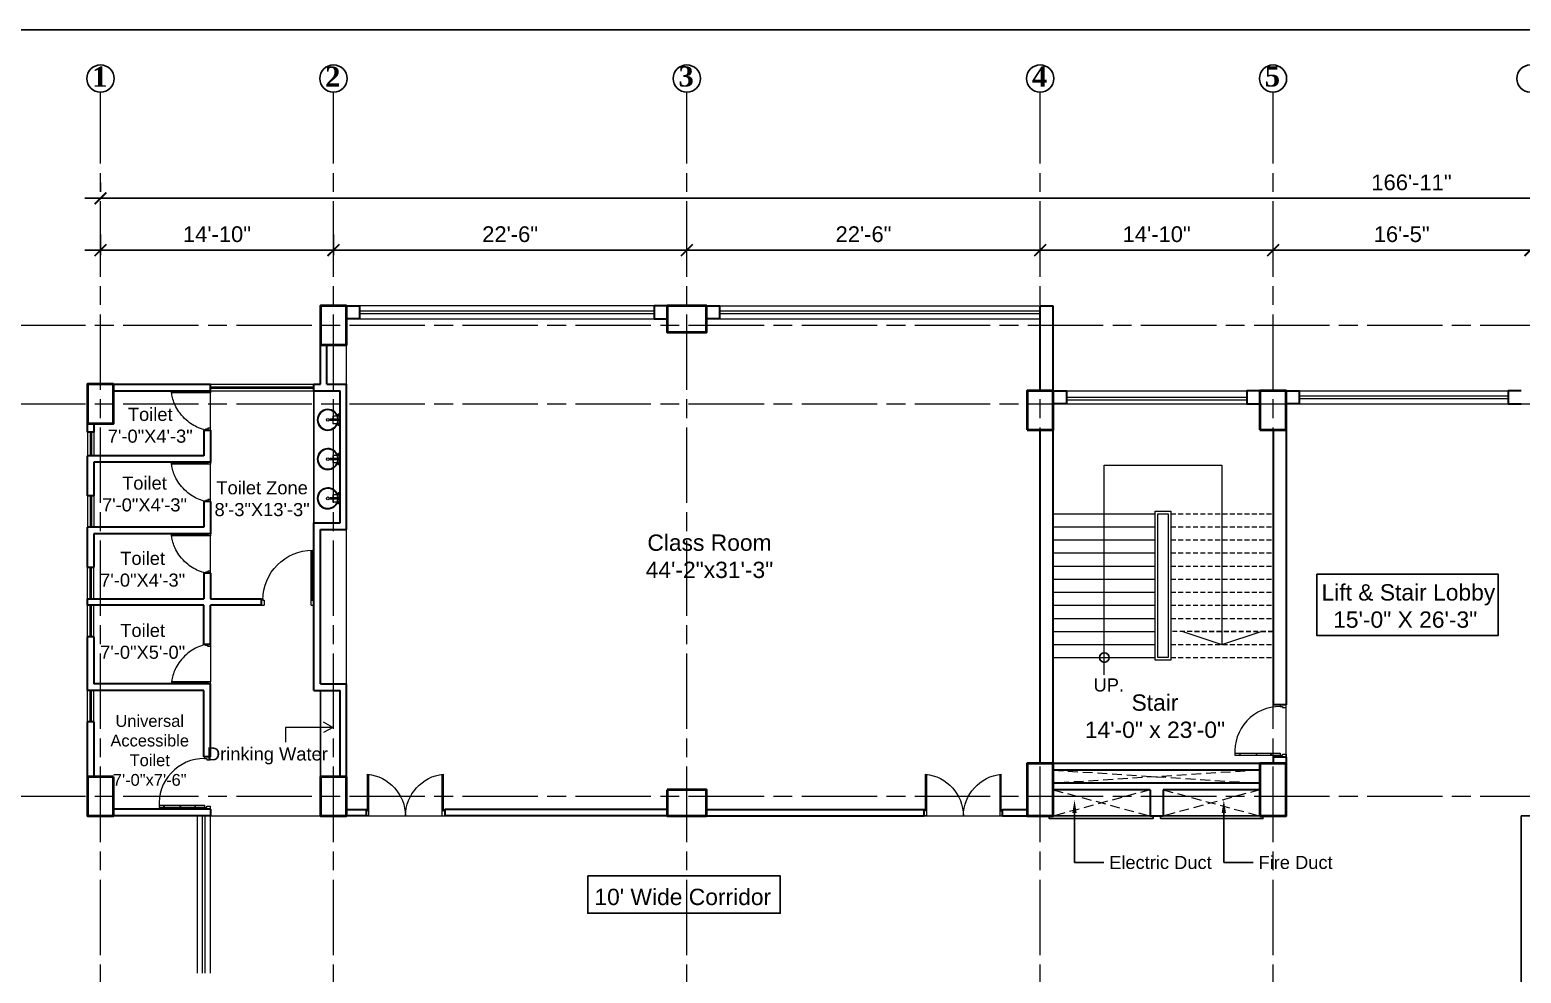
# Model space of a CAD drawing. Header units: inches. Extents: x -12 to 20935469, y -1604 to 24729220.
# Drawn here: x 20931799 to 20932939, y 24715172 to 24715893 of the extents above; entities that cross this region are included whole.
import ezdxf
from ezdxf import colors
from ezdxf.entities.mleader import LeaderData, LeaderLine
from ezdxf.math import Vec2, Vec3

# ---------------------------------------------------------------- set-up
doc = ezdxf.new("R2010")
doc.units = ezdxf.units.IN
doc.header["$LTSCALE"] = 0.03
doc.header["$MEASUREMENT"] = 0
doc.header["$PDMODE"] = 32
doc.header["$PDSIZE"] = 15
doc.linetypes.add('ACAD_ISO08W100', pattern=[36, 24, -3, 6, -3])
doc.linetypes.add('DASHED2', pattern=[0.375, 0.25, -0.125])
for name, color, linetype, lineweight in [('column', 1, 'Continuous', 40), ('Dim Line', 252, 'Continuous', 13), ('Door', 7, 'Continuous', 18), ('Dot', 253, 'Continuous', 0), ('Gas', 21, 'Continuous', 5), ('Glass Line', 252, 'Continuous', 9), ('Grid Line', 252, 'Continuous', 18), ('Hatch', 253, 'Continuous', 15), ('Main Wall', 7, 'Continuous', 30), ('RAIL', 23, 'Continuous', 13), ('STAIR', 46, 'Continuous', 15), ('TOILET FIXTURE', 142, 'Continuous', 5), ('wind.', 150, 'Continuous', 20)]:
    doc.layers.add(name, color=color, linetype=linetype, lineweight=lineweight)
doc.layers.add('FUR', color=251, linetype='Continuous')
doc.layers.add('TEXT', color=7, linetype='Continuous')
doc.styles.add('2', font='swisscl.ttf')
doc.styles.add('RomanS', font='arial.ttf', dxfattribs={"height": 12})
doc.styles.get("Standard").update_dxf_attribs({"font": 'timesbd.ttf'})
doc.dimstyles.new('Aec_Arch_I', dxfattribs={"dimscale": 96, "dimtxt": 12, "dimasz": 0.09375, "dimexe": 0.125, "dimexo": 0.125, "dimgap": 0.0625, "dimtad": 1, "dimdec": 0, "dimzin": 3, "dimdsep": 46, "dimlunit": 4, "dimtxsty": 'RomanS', "dimblk1": 'ARCHTICK', "dimblk2": 'ARCHTICK', "dimsah": 1, "dimcen": 0.09375, "dimdle": 0.125, "dimadec": 0, "dimazin": 0, "dimtfac": 0.75, "dimtdec": 0, "dimtmove": 2, "dimatfit": 3, "dimldrblk": 'ARCHTICK', "dimfxl": 1, "dimfrac": 1, "dimtolj": 1, "dimtzin": 0, "dimarcsym": 0})

# ---------------------------------------------------------------- blocks, each defined once
blk = doc.blocks.new('_ArchTick')
at = {"color": 0, "linetype": 'ByBlock', "lineweight": 35, "const_width": 0.15}
blk.add_lwpolyline([(-0.5, -0.5), (0.5, 0.5)], dxfattribs=at)
blk = doc.blocks.new('*D14')
at = {"layer": 'Defpoints', "color": 0, "transparency": 16777216}
for p in [(20831126.3, 24724578.2), (20830948.3, 24724562.3), (20831126.3, 24724562.3)]:
    blk.add_point(p, dxfattribs=at)
at = {"layer": 'Dim Line', "color": 0, "lineweight": -2, "transparency": 16777216}
for p, q in [((20830948.3, 24724574.3), (20830948.3, 24724590.2)), ((20831126.3, 24724574.3), (20831126.3, 24724590.2)), ((20830936.3, 24724578.2), (20831138.3, 24724578.2))]:
    blk.add_line(p, q, dxfattribs=at)
at = {"layer": 'Dim Line', "color": 0, "lineweight": -2, "transparency": 16777216, "xscale": 9, "yscale": 9, "zscale": 9, "rotation": 180}
blk.add_blockref('_ArchTick', (20830948.3, 24724578.2), dxfattribs=at)
at = {"layer": 'Dim Line', "color": 0, "lineweight": -2, "transparency": 16777216, "xscale": 9, "yscale": 9, "zscale": 9}
blk.add_blockref('_ArchTick', (20831126.3, 24724578.2), dxfattribs=at)
at = {"layer": 'Dim Line', "color": 0, "transparency": 16777216, "insert": (20831037.3, 24724590.3), "char_height": 12, "attachment_point": 5, "style": 'RomanS'}
blk.add_mtext('\\A1;14\'-10"', dxfattribs=at)
blk = doc.blocks.new('*D7')
at = {"layer": 'Defpoints', "color": 0, "transparency": 16777216}
for p in [(20831396.3, 24724578.2), (20831396.3, 24724578.2), (20831126.3, 24724562.3)]:
    blk.add_point(p, dxfattribs=at)
at = {"layer": 'Dim Line', "color": 0, "lineweight": -2, "transparency": 16777216}
for p, q in [((20831126.3, 24724574.3), (20831126.3, 24724590.2)), ((20831114.3, 24724578.2), (20831408.3, 24724578.2))]:
    blk.add_line(p, q, dxfattribs=at)
at = {"layer": 'Dim Line', "color": 0, "lineweight": -2, "transparency": 16777216, "xscale": 9, "yscale": 9, "zscale": 9, "rotation": 180}
blk.add_blockref('_ArchTick', (20831126.3, 24724578.2), dxfattribs=at)
at = {"layer": 'Dim Line', "color": 0, "lineweight": -2, "transparency": 16777216, "xscale": 9, "yscale": 9, "zscale": 9}
blk.add_blockref('_ArchTick', (20831396.3, 24724578.2), dxfattribs=at)
at = {"layer": 'Dim Line', "color": 0, "transparency": 16777216, "insert": (20831261.3, 24724590.3), "char_height": 12, "attachment_point": 5, "style": 'RomanS'}
blk.add_mtext('\\A1;22\'-6"', dxfattribs=at)
blk = doc.blocks.new('*D8')
at = {"layer": 'Defpoints', "color": 0, "transparency": 16777216}
for p in [(20831396.3, 24724578.2), (20831666.3, 24724578.2), (20831666.3, 24724578.2)]:
    blk.add_point(p, dxfattribs=at)
at = {"layer": 'Dim Line', "color": 0, "lineweight": -2, "transparency": 16777216}
blk.add_line((20831384.3, 24724578.2), (20831678.3, 24724578.2), dxfattribs=at)
at = {"layer": 'Dim Line', "color": 0, "lineweight": -2, "transparency": 16777216, "xscale": 9, "yscale": 9, "zscale": 9, "rotation": 180}
blk.add_blockref('_ArchTick', (20831396.3, 24724578.2), dxfattribs=at)
at = {"layer": 'Dim Line', "color": 0, "lineweight": -2, "transparency": 16777216, "xscale": 9, "yscale": 9, "zscale": 9}
blk.add_blockref('_ArchTick', (20831666.3, 24724578.2), dxfattribs=at)
at = {"layer": 'Dim Line', "color": 0, "transparency": 16777216, "insert": (20831531.3, 24724590.3), "char_height": 12, "attachment_point": 5, "style": 'RomanS'}
blk.add_mtext('\\A1;22\'-6"', dxfattribs=at)
blk = doc.blocks.new('*D9')
at = {"layer": 'Defpoints', "color": 0, "transparency": 16777216}
for p in [(20831666.3, 24724578.2), (20831844.3, 24724578.2), (20831844.3, 24724578.2)]:
    blk.add_point(p, dxfattribs=at)
at = {"layer": 'Dim Line', "color": 0, "lineweight": -2, "transparency": 16777216}
blk.add_line((20831654.3, 24724578.2), (20831856.3, 24724578.2), dxfattribs=at)
at = {"layer": 'Dim Line', "color": 0, "lineweight": -2, "transparency": 16777216, "xscale": 9, "yscale": 9, "zscale": 9, "rotation": 180}
blk.add_blockref('_ArchTick', (20831666.3, 24724578.2), dxfattribs=at)
at = {"layer": 'Dim Line', "color": 0, "lineweight": -2, "transparency": 16777216, "xscale": 9, "yscale": 9, "zscale": 9}
blk.add_blockref('_ArchTick', (20831844.3, 24724578.2), dxfattribs=at)
at = {"layer": 'Dim Line', "color": 0, "transparency": 16777216, "insert": (20831755.3, 24724590.3), "char_height": 12, "attachment_point": 5, "style": 'RomanS'}
blk.add_mtext('\\A1;14\'-10"', dxfattribs=at)
blk = doc.blocks.new('*D21')
at = {"layer": 'Defpoints', "color": 0, "transparency": 16777216}
for p in [(20831844.3, 24724578.2), (20832040.8, 24724578.2), (20832040.8, 24724578.2)]:
    blk.add_point(p, dxfattribs=at)
at = {"layer": 'Dim Line', "color": 0, "lineweight": -2, "transparency": 16777216}
for p, q in [((20831832.3, 24724578.2), (20832052.8, 24724578.2)), ((20831844.3, 24724566.2), (20831844.3, 24724566.2)), ((20832040.8, 24724566.2), (20832040.8, 24724566.2))]:
    blk.add_line(p, q, dxfattribs=at)
at = {"layer": 'Dim Line', "color": 0, "lineweight": -2, "transparency": 16777216, "xscale": 9, "yscale": 9, "zscale": 9, "rotation": 180}
blk.add_blockref('_ArchTick', (20831844.3, 24724578.2), dxfattribs=at)
at = {"layer": 'Dim Line', "color": 0, "lineweight": -2, "transparency": 16777216, "xscale": 9, "yscale": 9, "zscale": 9}
blk.add_blockref('_ArchTick', (20832040.8, 24724578.2), dxfattribs=at)
at = {"layer": 'Dim Line', "color": 0, "transparency": 16777216, "insert": (20831942.5, 24724590.3), "char_height": 12, "attachment_point": 5, "style": 'RomanS'}
blk.add_mtext('\\A1;16\'-5"', dxfattribs=at)
blk = doc.blocks.new('*D22')
at = {"layer": 'Defpoints', "color": 0, "transparency": 16777216}
for p in [(20832040.8, 24724578.2), (20832166.8, 24724578.2), (20832166.8, 24724578.2)]:
    blk.add_point(p, dxfattribs=at)
at = {"layer": 'Dim Line', "color": 0, "lineweight": -2, "transparency": 16777216}
for p, q in [((20832028.8, 24724578.2), (20832178.8, 24724578.2)), ((20832040.8, 24724566.2), (20832040.8, 24724566.2)), ((20832166.8, 24724566.2), (20832166.8, 24724566.2))]:
    blk.add_line(p, q, dxfattribs=at)
at = {"layer": 'Dim Line', "color": 0, "lineweight": -2, "transparency": 16777216, "xscale": 9, "yscale": 9, "zscale": 9, "rotation": 180}
blk.add_blockref('_ArchTick', (20832040.8, 24724578.2), dxfattribs=at)
at = {"layer": 'Dim Line', "color": 0, "lineweight": -2, "transparency": 16777216, "xscale": 9, "yscale": 9, "zscale": 9}
blk.add_blockref('_ArchTick', (20832166.8, 24724578.2), dxfattribs=at)
at = {"layer": 'Dim Line', "color": 0, "transparency": 16777216, "insert": (20832103.8, 24724590.3), "char_height": 12, "attachment_point": 5, "style": 'RomanS'}
blk.add_mtext('\\A1;10\'-6"', dxfattribs=at)
blk = doc.blocks.new('*D13')
at = {"layer": 'Defpoints', "color": 0, "transparency": 16777216}
for p in [(20832951.8, 24724617.8), (20830948.3, 24724610.7), (20832951.8, 24724610.7)]:
    blk.add_point(p, dxfattribs=at)
at = {"layer": 'Dim Line', "color": 0, "lineweight": -2, "transparency": 16777216}
for p, q in [((20830948.3, 24724622.7), (20830948.3, 24724629.8)), ((20832951.8, 24724622.7), (20832951.8, 24724629.8)), ((20830936.3, 24724617.8), (20832963.8, 24724617.8))]:
    blk.add_line(p, q, dxfattribs=at)
at = {"layer": 'Dim Line', "color": 0, "lineweight": -2, "transparency": 16777216, "xscale": 9, "yscale": 9, "zscale": 9, "rotation": 180}
blk.add_blockref('_ArchTick', (20830948.3, 24724617.8), dxfattribs=at)
at = {"layer": 'Dim Line', "color": 0, "lineweight": -2, "transparency": 16777216, "xscale": 9, "yscale": 9, "zscale": 9}
blk.add_blockref('_ArchTick', (20832951.8, 24724617.8), dxfattribs=at)
at = {"layer": 'Dim Line', "color": 0, "transparency": 16777216, "insert": (20831950, 24724629.9), "char_height": 12, "attachment_point": 5, "style": 'RomanS'}
blk.add_mtext('\\A1;166\'-11"', dxfattribs=at)
blk = doc.blocks.new('A$C36295410')
at = {"layer": 'Door'}
for p, q in [((1, 4), (1, 32)), ((2, 0), (2, 32)), ((58, 0), (58, 32)), ((59, 4), (59, 32)), ((1, 5), (0, 5)), ((2, 4), (1, 4)), ((58, 4), (59, 4)), ((59, 5), (60, 5)), ((2, 0), (0, 0)), ((58, 0), (60, 0))]:
    blk.add_line(p, q, dxfattribs=at)
for centre, start, end in [((-2.5, -0.3), 0.5906, 83.7783), ((62.5, -0.3), 96.2217, 179.4094)]:
    blk.add_arc(centre, 32.5, start, end, dxfattribs=at)
blk = doc.blocks.new('Door_45')
at = {"layer": 'Door'}
for p, q in [((1.5, 5), (1.5, 44)), ((1.5, 40), (2.2, 40)), ((2.2, 40), (2.2, 39.5)), ((2.2, 39.5), (2.7, 39.5)), ((2.7, 39.5), (2.7, 40)), ((2.7, 40), (3.5, 40)), ((3.5, 44), (3.5, 5)), ((1.5, 25.8), (2.2, 25.8)), ((2.2, 25.8), (2.2, 25.3)), ((2.7, 25.8), (3.5, 25.8)), ((2.7, 25.3), (2.7, 25.8)), ((2.2, 25.3), (2.7, 25.3)), ((2.2, 12.6), (2.2, 13.1)), ((2.2, 13.1), (2.7, 13.1)), ((2.7, 13.1), (2.7, 12.6)), ((0, 0), (0, 5)), ((0, 5), (1.5, 5)), ((1.5, 12.6), (2.2, 12.6)), ((3.5, 5), (1.5, 5)), ((1.5, 5), (1.5, 3)), ((1.5, 3), (2.5, 3)), ((2.5, 3), (2.5, 0)), ((2.7, 12.6), (3.5, 12.6)), ((42.5, 3), (42.5, 0)), ((43.5, 3), (42.5, 3)), ((45, 5), (43.5, 5)), ((43.5, 5), (43.5, 3)), ((45, 0), (45, 5)), ((2.5, 0), (0, 0)), ((42.5, 0), (45, 0))]:
    blk.add_line(p, q, dxfattribs=at)
blk.add_arc((4.7, 5.3), 38.8, 359.6233, 94.6685, dxfattribs=at)
blk = doc.blocks.new('sssss-flat-876')
at = {"layer": 'Door', "linetype": 'Continuous', "ltscale": 3}
blk.add_line((3666.5, 84027.2), (3666.5, 84055.7), dxfattribs=at)
at = {"layer": 'Door', "linetype": 'Continuous', "ltscale": 3, "extrusion": (-7.21527e-09, -3.35624e-18, 1), "elevation": 0}
for points in [[(3666.5, 84057.2), (3666.5, 84055.7), (3668.4, 84055.7), (3668.4, 84056.5), (3670.2, 84056.5), (3670.2, 84057.2)], [(3668.4, 84055.7), (3696.2, 84055.7), (3696.2, 84056.5), (3668.4, 84056.5)]]:
    blk.add_lwpolyline(points, close=True, dxfattribs=at)
at = {"layer": 'Door', "linetype": 'Continuous', "ltscale": 3, "flags": 128}
blk.add_lwpolyline([(3670.2, 84027.2, 0.04096), (3675.5, 84028.9, 0.082496), (3684.9, 84034.8, 0.052187), (3689.7, 84040, 0.043988), (3692.9, 84045, 0.036571), (3694.8, 84049.6, 0.034751), (3695.9, 84054.2, 0.011435), (3696.2, 84055.7)], format="xyb", dxfattribs=at)
at = {"layer": 'Door', "linetype": 'Continuous', "ltscale": 3}
blk.add_lwpolyline([(3666.5, 84027.2), (3666.5, 84028.7), (3668.4, 84028.7), (3668.4, 84027.9), (3670.2, 84027.9), (3670.2, 84027.2)], close=True, dxfattribs=at)
blk = doc.blocks.new('7-flat-72')
at = {"layer": 'Glass Line', "color": 8, "ltscale": 20}
for p, q in [((-64476.6, 376959.4), (-64476.6, 376966.6)), ((-64475.5, 376966.6), (-64476.6, 376966.6)), ((-64475.5, 376959.4), (-64475.5, 376966.6)), ((-64478.7, 376960.5), (-64480.3, 376960.5)), ((-64480.3, 376959.5), (-64480.3, 376960.5)), ((-64480.3, 376959.5), (-64480.3, 376960.5)), ((-64478.7, 376959.5), (-64480.3, 376959.5)), ((-64480.3, 376959.1), (-64480.3, 376959.4)), ((-64478.7, 376959.4), (-64480.3, 376959.4)), ((-64478.7, 376959.1), (-64480.3, 376959.1)), ((-64480.2, 376959.4), (-64480.2, 376959.5)), ((-64480.1, 376959.5), (-64480.1, 376960.5)), ((-64479.9, 376959.5), (-64479.9, 376960.5)), ((-64479.5, 376959.5), (-64479.5, 376960.5)), ((-64479.1, 376959.5), (-64479.1, 376960.5)), ((-64478.9, 376959.5), (-64478.9, 376960.5)), ((-64478.9, 376959.4), (-64478.9, 376959.5)), ((-64478.8, 376959.5), (-64478.8, 376960.5)), ((-64478.7, 376959.5), (-64478.7, 376960.5)), ((-64478.7, 376959.1), (-64478.7, 376959.4)), ((-64475.1, 376959.4), (-64476.9, 376959.4)), ((-64476.9, 376959.1), (-64476.9, 376959.4)), ((-64475.1, 376959.1), (-64476.9, 376959.1)), ((-64475.1, 376959.1), (-64475.1, 376959.4)), ((-64473.3, 376960.5), (-64471.7, 376960.5)), ((-64473.3, 376959.5), (-64473.3, 376960.5)), ((-64473.3, 376959.5), (-64473.3, 376960.5)), ((-64473.3, 376959.5), (-64471.7, 376959.5)), ((-64473.3, 376959.1), (-64473.3, 376959.4)), ((-64473.3, 376959.4), (-64471.7, 376959.4)), ((-64473.3, 376959.1), (-64471.7, 376959.1)), ((-64473.1, 376959.5), (-64473.1, 376960.5)), ((-64473.1, 376959.4), (-64473.1, 376959.5)), ((-64472.9, 376959.5), (-64472.9, 376960.5)), ((-64472.5, 376959.5), (-64472.5, 376960.5)), ((-64472.1, 376959.5), (-64472.1, 376960.5)), ((-64471.9, 376959.5), (-64471.9, 376960.5)), ((-64471.9, 376959.4), (-64471.9, 376959.5)), ((-64471.8, 376959.5), (-64471.8, 376960.5)), ((-64471.7, 376959.5), (-64471.7, 376960.5)), ((-64471.7, 376959.1), (-64471.7, 376959.4))]:
    blk.add_line(p, q, dxfattribs=at)
blk.add_circle((-64476, 376968.4, 0), 1.08, dxfattribs=at)
for radius, start, end in [(8.1, 273.8334, 266.1883), (7.55, 274.115, 265.9068)]:
    blk.add_arc((-64476, 376968.4, 0), radius, start, end, dxfattribs=at)
blk = doc.blocks.new('SFSFSFS-flat-72')
at = {"layer": 'TOILET FIXTURE', "ltscale": 0.2}
blk.add_lwpolyline([(-3918.5, -3608.1), (-3918.5, -3602.7), (-3923.9, -3602.7), (-3923.9, -3608.1)], close=True, dxfattribs=at)
at = {"layer": 'TOILET FIXTURE', "ltscale": 20}
blk.add_blockref('7-flat-72', (60554.8, -380567.2), dxfattribs=at)
blk = doc.blocks.new('$D40')
at = {"layer": 'Door'}
for p, q in [((1, 4), (1, 42)), ((2, 0), (2, 42)), ((1, 5), (0, 5)), ((2, 0), (0, 0)), ((2, 4), (1, 4)), ((39, 4), (38, 4)), ((38, 4), (38, 0)), ((40, 0), (38, 0)), ((40, 5), (39, 5)), ((39, 5), (39, 4))]:
    blk.add_line(p, q, dxfattribs=at)
blk.add_arc((1, 4), 38, 0, 90, dxfattribs=at)
blk = doc.blocks.new('fff')
at = {"layer": 'Grid Line', "color": 252, "linetype": 'ACAD_ISO08W100', "lineweight": 9, "ltscale": 80, "true_color": 0x939598}
for p, q in [((20830948.3, 24723521.1), (20830948.3, 24724698.8)), ((20831126.3, 24723521.1), (20831126.3, 24724698.8)), ((20831396.3, 24723521.1), (20831396.3, 24724698.8)), ((20831666.3, 24723521.1), (20831666.3, 24724698.8)), ((20831844.3, 24723521.1), (20831844.3, 24724698.8)), ((20833096.9, 24724520.6), (20830726.1, 24724520.6)), ((20833096.9, 24724460.6), (20830726.1, 24724460.6)), ((20833096.9, 24724160.7), (20830726.1, 24724160.7))]:
    blk.add_line(p, q, dxfattribs=at)
at = {"layer": 'Dim Line'}
for base, p1, p2, picture, middle in [((20832951.7523, 24724617.8128), (20830948.3088, 24724610.7482), (20832951.7523, 24724610.7482), '*D13', (20831950.0306, 24724629.9397)), ((20831126.3, 24724578.2), (20830948.3, 24724562.3), (20831126.3, 24724562.3), '*D14', (20831037.3, 24724590.3)), ((20831396.3, 24724578.2), (20831126.3, 24724562.3), (20831396.3, 24724578.2), '*D7', (20831261.3, 24724590.3)), ((20831666.3, 24724578.2), (20831396.3, 24724578.2), (20831666.3, 24724578.2), '*D8', (20831531.3, 24724590.3)), ((20831844.3, 24724578.2), (20831666.3, 24724578.2), (20831844.3, 24724578.2), '*D9', (20831755.3, 24724590.3)), ((20832040.7792, 24724578.1666), (20831844.25, 24724578.1666), (20832040.7792, 24724578.1666), '*D21', (20831942.5146, 24724590.2934)), ((20832166.8, 24724578.2), (20832040.8, 24724578.2), (20832166.8, 24724578.2), '*D22', (20832103.8, 24724590.3))]:
    dim = blk.add_linear_dim(base=base, p1=p1, p2=p2, dimstyle='Aec_Arch_I', dxfattribs=at)
    dim.commit()
    dim.dimension.update_dxf_attribs({"geometry": picture, "text_midpoint": middle})

msp = doc.modelspace()

# ---------------------------------------------------------------- linework, layer by layer
for p, q in [((20932016.3, 24715515.7), (20932016.3, 24715616.7)), ((20932021.3, 24715321.8), (20932021.3, 24715387.8)), ((20931932.3, 24715297), (20931937.3, 24715297))]:
    msp.add_line(p, q)
msp.add_lwpolyline([(20933688.8, 24715681.7), (20933688.8, 24714781.6), (20932938.8, 24714781.6), (20932938.8, 24715291.8), (20933078.8, 24715291.8), (20933078.8, 24715675.7)])
for points in [[(20932782.7, 24715476.6), (20932921.2, 24715476.6), (20932921.2, 24715429.6), (20932782.7, 24715429.6)], [(20932578.2, 24715291.8), (20932657.5, 24715291.8), (20932657.5, 24715289.8), (20932578.2, 24715289.8)], [(20932663.3, 24715291.8), (20932741.5, 24715291.8), (20932741.5, 24715289.8), (20932663.3, 24715289.8)], [(20932225.6, 24715246), (20932372.7, 24715246), (20932372.7, 24715217.4), (20932225.6, 24715217.4)]]:
    msp.add_lwpolyline(points, close=True)
msp.add_circle((20932620.3, 24715412.8), 3.61)
at = {"layer": 'column', "lineweight": 40, "ltscale": 20}
for points in [[(20932041.3, 24715681.7), (20932021.3, 24715681.7), (20932021.3, 24715651.7), (20932041.3, 24715651.7)], [(20932286.3, 24715681.6), (20932286.3, 24715661.6), (20932316.3, 24715661.6), (20932316.3, 24715681.6)], [(20931863.3, 24715621.7), (20931843.3, 24715621.7), (20931843.3, 24715591.7), (20931863.3, 24715591.7)], [(20932561.3, 24715586.8), (20932581.3, 24715586.8), (20932581.3, 24715616.8), (20932561.3, 24715616.8)], [(20932739.2, 24715586.8), (20932759.2, 24715586.8), (20932759.2, 24715616.8), (20932739.2, 24715616.8)], [(20932561.3, 24715291.8), (20932581.3, 24715291.8), (20932581.3, 24715331.8), (20932561.3, 24715331.8)], [(20932739.2, 24715291.8), (20932759.2, 24715291.8), (20932759.2, 24715331.8), (20932739.2, 24715331.8)], [(20931863.3, 24715321.8), (20931843.3, 24715321.8), (20931843.3, 24715291.8), (20931863.3, 24715291.8)], [(20932041.3, 24715321.8), (20932021.3, 24715321.8), (20932021.3, 24715291.8), (20932041.3, 24715291.8)], [(20932286.3, 24715311.8), (20932286.3, 24715291.8), (20932316.3, 24715291.8), (20932316.3, 24715311.8)]]:
    msp.add_lwpolyline(points, close=True, dxfattribs=at)
at = {"layer": 'Defpoints'}
msp.add_lwpolyline([(20931598.8, 24715892.5), (20934037.6, 24715892.5), (20934037.6, 24714434), (20931598.8, 24714434)], close=True, dxfattribs=at)
at = {"layer": 'Dot', "linetype": 'DASHED2', "lineweight": 0, "ltscale": 1000}
for p, q in [((20932581.3, 24715326.8), (20932739.2, 24715316.8)), ((20932739.2, 24715326.8), (20932581.3, 24715316.8)), ((20932655.3, 24715311.8), (20932581.3, 24715291.8)), ((20932581.3, 24715311.8), (20932655.3, 24715291.8)), ((20932665.3, 24715311.8), (20932739.2, 24715291.8)), ((20932739.2, 24715311.8), (20932665.3, 24715291.8))]:
    msp.add_line(p, q, dxfattribs=at)
at = {"layer": 'Gas', "color": 0, "lineweight": 5}
for points in [[(20932671.2, 24715410.8), (20932659.2, 24715410.8), (20932659.2, 24715524.8), (20932671.2, 24715524.8)], [(20932669.2, 24715412.8), (20932661.2, 24715412.8), (20932661.2, 24715522.8), (20932669.2, 24715522.8)]]:
    msp.add_lwpolyline(points, close=True, dxfattribs=at)
at = {"layer": 'Hatch', "lineweight": 5}
for p, q in [((20932041.3, 24715621.7), (20932041.3, 24715651.7)), ((20932041.3, 24715392.8), (20932041.3, 24715510.7))]:
    msp.add_line(p, q, dxfattribs=at)
at = {"layer": 'Hatch'}
for p, q in [((20932759.2, 24715291.9), (20932759.2, 24715606.8)), ((20931937.3, 24715291.9), (20932759.2, 24715291.9)), ((20932938.8, 24715291.8), (20933772.8, 24715291.8))]:
    msp.add_line(p, q, dxfattribs=at)
at = {"layer": 'Main Wall', "lineweight": 30}
for p, q in [((20932571.3, 24715681.6), (20932581.3, 24715681.6)), ((20932571.3, 24715616.8), (20932571.3, 24715681.6)), ((20932581.3, 24715616.8), (20932581.3, 24715681.6)), ((20932021.3, 24715621.7), (20932021.3, 24715651.7)), ((20932026.3, 24715621.7), (20932026.3, 24715651.7)), ((20932571.3, 24715635.7), (20932571.3, 24715635.7)), ((20932571.3, 24715629.7), (20932571.3, 24715629.7)), ((20931863.3, 24715621.7), (20931937.3, 24715621.7)), ((20931863.3, 24715616.7), (20931937.3, 24715616.7)), ((20931937.3, 24715616.7), (20931937.3, 24715621.7)), ((20932016.3, 24715621.7), (20932021.3, 24715621.7)), ((20932016.3, 24715616.7), (20932016.3, 24715621.7)), ((20932016.3, 24715616.7), (20932036.3, 24715616.7)), ((20932026.3, 24715621.7), (20932041.3, 24715621.7)), ((20932036.3, 24715515.7), (20932036.3, 24715616.7)), ((20932041.3, 24715510.7), (20932041.3, 24715621.7)), ((20932581.3, 24715331.8), (20932581.3, 24715606.8)), ((20931843.3, 24715585.1), (20931843.3, 24715591.7)), ((20931932.3, 24715586.7), (20931937.3, 24715586.7)), ((20931932.3, 24715586.7), (20931932.3, 24715567.1)), ((20932571.3, 24715331.8), (20932571.3, 24715586.8)), ((20932749.2, 24715586.8), (20932749.2, 24715376.8)), ((20932759.2, 24715586.8), (20932759.2, 24715376.8)), ((20931932.3, 24715567.1), (20931843.3, 24715567.1)), ((20931843.3, 24715536.4), (20931843.3, 24715567.1)), ((20931937.3, 24715562.1), (20931848.3, 24715562.1)), ((20931932.3, 24715532.1), (20931932.3, 24715512.4)), ((20931937.3, 24715532.1), (20931932.3, 24715532.1)), ((20931932.3, 24715512.4), (20931843.3, 24715512.4)), ((20931843.3, 24715481.8), (20931843.3, 24715512.4)), ((20932016.3, 24715457.8), (20932016.3, 24715515.7)), ((20932016.3, 24715515.7), (20932036.3, 24715515.7)), ((20931937.3, 24715507.4), (20931848.3, 24715507.4)), ((20931848.3, 24715507.4), (20931848.3, 24715481.8)), ((20932021.3, 24715392.8), (20932021.3, 24715510.7)), ((20932021.3, 24715510.7), (20932041.3, 24715510.7)), ((20931843.3, 24715481.8), (20931848.3, 24715481.8)), ((20931937.3, 24715477.4), (20931932.3, 24715477.4)), ((20931843.3, 24715457.8), (20931932.3, 24715457.8)), ((20931843.3, 24715452.8), (20931843.3, 24715457.8)), ((20931976.3, 24715452.8), (20931976.3, 24715457.8)), ((20932016.3, 24715387.8), (20932016.3, 24715457.8)), ((20931932.3, 24715452.8), (20931843.3, 24715452.8)), ((20931932.3, 24715422.8), (20931932.3, 24715452.8)), ((20931937.3, 24715422.8), (20931937.3, 24715452.8)), ((20931976.3, 24715452.8), (20931937.3, 24715452.8)), ((20931848.3, 24715428.8), (20931843.3, 24715428.8)), ((20931843.3, 24715387.8), (20931843.3, 24715428.8)), ((20931848.3, 24715428.8), (20931848.3, 24715392.8)), ((20931937.3, 24715422.8), (20931932.3, 24715422.8)), ((20931932.3, 24715387.8), (20931843.3, 24715387.8)), ((20931937.3, 24715392.8), (20931848.3, 24715392.8)), ((20931932.3, 24715337), (20931932.3, 24715387.8)), ((20931937.3, 24715337), (20931937.3, 24715392.8)), ((20932016.3, 24715387.8), (20932036.3, 24715387.8)), ((20932021.3, 24715392.8), (20932041.3, 24715392.8)), ((20932036.3, 24715321.8), (20932036.3, 24715387.8)), ((20932041.3, 24715321.8), (20932041.3, 24715392.8)), ((20932759.2, 24715376.8), (20932749.2, 24715376.8)), ((20931843.3, 24715321.8), (20931843.3, 24715363.8)), ((20931848.3, 24715363.8), (20931843.3, 24715363.8)), ((20931848.3, 24715363.8), (20931848.3, 24715321.8)), ((20931937.3, 24715337), (20931932.3, 24715337)), ((20932739.2, 24715331.8), (20932581.3, 24715331.8)), ((20932749.2, 24715336.8), (20932749.2, 24715331.8)), ((20932759.2, 24715336.8), (20932749.2, 24715336.8)), ((20932759.2, 24715336.8), (20932759.2, 24715331.8)), ((20932739.2, 24715326.8), (20932581.3, 24715326.8)), ((20932739.2, 24715316.8), (20932581.3, 24715316.8)), ((20932655.3, 24715311.8), (20932581.3, 24715311.8)), ((20932655.3, 24715311.8), (20932655.3, 24715291.8)), ((20932739.2, 24715311.8), (20932665.3, 24715311.8)), ((20932665.3, 24715311.8), (20932665.3, 24715291.8)), ((20931937.3, 24715297), (20931863.3, 24715297)), ((20931937.3, 24715297), (20931937.3, 24715292)), ((20932041.3, 24715296.8), (20932056.3, 24715296.8)), ((20932056.3, 24715296.8), (20932056.3, 24715291.8)), ((20932286.3, 24715296.8), (20932116.3, 24715296.8)), ((20932116.3, 24715296.8), (20932116.3, 24715291.8)), ((20932316.3, 24715296.8), (20932482.6, 24715296.8)), ((20932482.6, 24715291.8), (20932482.6, 24715296.8)), ((20932542.6, 24715291.8), (20932542.6, 24715296.8)), ((20932542.6, 24715296.8), (20932561.3, 24715296.8)), ((20931937.3, 24715292), (20931863.3, 24715292)), ((20932056.3, 24715291.8), (20932041.3, 24715291.8)), ((20932286.3, 24715291.8), (20932116.3, 24715291.8)), ((20932311.3, 24715291.8), (20932482.6, 24715291.8)), ((20932542.6, 24715291.8), (20932561.3, 24715291.8)), ((20932655.3, 24715291.8), (20932665.3, 24715291.8))]:
    msp.add_line(p, q, dxfattribs=at)
for points in [[(20932041.3, 24715681.7), (20932051.3, 24715681.7), (20932051.3, 24715671.6), (20932041.3, 24715671.6)], [(20932286.3, 24715681.7), (20932276.3, 24715681.7), (20932276.3, 24715671.6), (20932286.3, 24715671.6)], [(20932316.3, 24715681.7), (20932326.3, 24715681.7), (20932326.3, 24715671.6), (20932316.3, 24715671.6)], [(20932581.3, 24715616.8), (20932591.3, 24715616.8), (20932591.3, 24715606.8), (20932581.3, 24715606.8)], [(20932739.2, 24715616.8), (20932729.2, 24715616.8), (20932729.2, 24715606.8), (20932739.2, 24715606.8)], [(20932759.2, 24715616.8), (20932769.2, 24715616.8), (20932769.2, 24715606.8), (20932759.2, 24715606.8)], [(20932938.8, 24715616.8), (20932928.8, 24715616.8), (20932928.8, 24715606.8), (20932938.8, 24715606.8)], [(20931848.3, 24715585.1), (20931843.3, 24715585.1)], [(20931848.3, 24715591.7), (20931848.3, 24715585.1)], [(20931937.3, 24715586.7), (20931937.3, 24715562.1)], [(20931848.3, 24715562.1), (20931848.3, 24715536.4)], [(20931848.3, 24715536.4), (20931843.3, 24715536.4)], [(20931937.3, 24715532.1), (20931937.3, 24715507.4)], [(20931932.3, 24715477.4), (20931932.3, 24715457.8)], [(20931937.3, 24715477.4), (20931937.3, 24715457.8)], [(20931937.3, 24715457.8), (20931976.3, 24715457.8)]]:
    msp.add_lwpolyline(points, dxfattribs=at)
at = {"layer": 'RAIL', "lineweight": 9}
for p, q in [((20932620.3, 24715399.7), (20932620.3, 24715559.8)), ((20932620.3, 24715559.8), (20932710.2, 24715559.8)), ((20932710.2, 24715559.8), (20932710.2, 24715422.8)), ((20932680.2, 24715432.8), (20932710.2, 24715422.8)), ((20932710.2, 24715422.8), (20932740.2, 24715432.8))]:
    msp.add_line(p, q, dxfattribs=at)
at = {"layer": 'STAIR', "color": 32, "lineweight": 5}
for p, q in [((20932581.3, 24715522.8), (20932659.2, 24715522.8)), ((20932581.3, 24715512.8), (20932659.2, 24715512.8)), ((20932581.3, 24715502.8), (20932659.2, 24715502.8)), ((20932581.3, 24715492.8), (20932659.2, 24715492.8)), ((20932581.3, 24715482.8), (20932659.2, 24715482.8)), ((20932581.3, 24715472.8), (20932659.2, 24715472.8)), ((20932581.3, 24715462.8), (20932659.2, 24715462.8)), ((20932581.3, 24715452.8), (20932659.2, 24715452.8)), ((20932581.3, 24715442.8), (20932659.2, 24715442.8)), ((20932581.3, 24715432.8), (20932659.2, 24715432.8)), ((20932581.3, 24715422.8), (20932659.2, 24715422.8)), ((20932581.3, 24715412.8), (20932659.2, 24715412.8))]:
    msp.add_line(p, q, dxfattribs=at)
at = {"layer": 'STAIR', "color": 32, "linetype": 'DASHED2', "lineweight": 5, "ltscale": 500}
for p, q in [((20932671.2, 24715522.8), (20932749.2, 24715522.8)), ((20932671.2, 24715512.8), (20932749.2, 24715512.8)), ((20932671.2, 24715502.8), (20932749.2, 24715502.8)), ((20932671.2, 24715492.8), (20932749.2, 24715492.8)), ((20932671.2, 24715482.8), (20932749.2, 24715482.8)), ((20932671.2, 24715472.8), (20932749.2, 24715472.8)), ((20932671.2, 24715462.8), (20932749.2, 24715462.8)), ((20932671.2, 24715452.8), (20932749.2, 24715452.8)), ((20932671.2, 24715442.8), (20932749.2, 24715442.8)), ((20932749.2, 24715432.8), (20932671.2, 24715432.8)), ((20932689.2, 24715432.8), (20932749.2, 24715432.8)), ((20932671.2, 24715422.8), (20932749.2, 24715422.8)), ((20932671.2, 24715412.8), (20932749.2, 24715412.8))]:
    msp.add_line(p, q, dxfattribs=at)
at = {"layer": 'STAIR', "color": 253, "lineweight": 5}
for p, q in [((20932030.9, 24715359.5), (20931994.6, 24715359.5)), ((20931994.6, 24715359.5), (20931994.6, 24715348.3)), ((20932030.9, 24715359.5), (20932023.6, 24715363.5)), ((20932030.9, 24715359.5), (20932023.6, 24715355.5))]:
    msp.add_line(p, q, dxfattribs=at)
at = {"layer": 'TEXT'}
for centre in [(20931853.3, 24715855.3), (20932031.3, 24715855.3), (20932301.3, 24715855.3), (20932571.3, 24715855.3), (20932749.2, 24715855.3), (20932945.8, 24715855.3)]:
    msp.add_circle(centre, 10.4, dxfattribs=at)
at = {"layer": 'wind.', "lineweight": 5}
for p, q in [((20932276.3, 24715681.7), (20932051.3, 24715681.7)), ((20932051.3, 24715677.7), (20932276.3, 24715677.8)), ((20932051.3, 24715675.7), (20932276.3, 24715675.8)), ((20932051.3, 24715671.6), (20932276.3, 24715671.7)), ((20932326.3, 24715681.7), (20932571.3, 24715681.7)), ((20932326.3, 24715677.7), (20932571.3, 24715677.8)), ((20932326.3, 24715675.7), (20932571.3, 24715675.8)), ((20932326.3, 24715671.7), (20932571.3, 24715671.7)), ((20931937.3, 24715621.7), (20932016.3, 24715621.7)), ((20931937.3, 24715619.7), (20932016.3, 24715619.7)), ((20931937.3, 24715618.7), (20932016.3, 24715618.7)), ((20931937.3, 24715616.7), (20932016.3, 24715616.7)), ((20932591.3, 24715616.8), (20932729.2, 24715616.8)), ((20932769.2, 24715616.8), (20932928.8, 24715616.8)), ((20932591.3, 24715611.8), (20932729.2, 24715611.8)), ((20932591.3, 24715609.8), (20932729.2, 24715609.8)), ((20932591.3, 24715606.8), (20932729.2, 24715606.8)), ((20932769.2, 24715612.8), (20932928.8, 24715612.8)), ((20932769.2, 24715610.8), (20932928.8, 24715610.8)), ((20932769.2, 24715606.8), (20932938.8, 24715606.8)), ((20932769.2, 24715606.8), (20932928.8, 24715606.8)), ((20931843.3, 24715585.1), (20931843.3, 24715567.1)), ((20931845.3, 24715585.1), (20931845.3, 24715567.1)), ((20931846.3, 24715585.1), (20931846.3, 24715567.1)), ((20931848.3, 24715585.1), (20931848.3, 24715567.1)), ((20931843.3, 24715536.4), (20931843.3, 24715512.4)), ((20931845.3, 24715536.4), (20931845.3, 24715512.4)), ((20931846.3, 24715536.4), (20931846.3, 24715512.4)), ((20931848.3, 24715536.4), (20931848.3, 24715512.4)), ((20931843.3, 24715457.8), (20931843.3, 24715481.8)), ((20931845.3, 24715457.8), (20931845.3, 24715481.8)), ((20931846.3, 24715457.8), (20931846.3, 24715481.8)), ((20931848.3, 24715457.8), (20931848.3, 24715481.8)), ((20931843.3, 24715428.8), (20931843.3, 24715452.8)), ((20931845.3, 24715428.8), (20931845.3, 24715452.8)), ((20931846.3, 24715428.8), (20931846.3, 24715452.8)), ((20931848.3, 24715428.8), (20931848.3, 24715452.8)), ((20931843.3, 24715363.8), (20931843.3, 24715387.8)), ((20931845.3, 24715363.8), (20931845.3, 24715387.8)), ((20931846.3, 24715363.8), (20931846.3, 24715387.8)), ((20931848.3, 24715363.8), (20931848.3, 24715387.8)), ((20931927.3, 24715171.7), (20931927.3, 24715291.9)), ((20931931.3, 24715171.7), (20931931.3, 24715291.9)), ((20931933.3, 24715171.7), (20931933.3, 24715291.9)), ((20931937.3, 24715171.7), (20931937.3, 24715291.9)), ((20931937.3, 24715171.6), (20931937.3, 24715291.9))]:
    msp.add_line(p, q, dxfattribs=at)

# ---------------------------------------------------------------- block references
msp.add_blockref('fff', (100905, -8854))
at = {"layer": 'Door', "ltscale": 20, "xscale": -1}
for p in [(20935603.8, 24631559.5), (20935603.8, 24631504.9), (20935603.8, 24631450.2)]:
    msp.add_blockref('sssss-flat-876', p, dxfattribs=at)
at = {"layer": 'Door', "xscale": -1}
msp.add_blockref('$D40', (20932016.3, 24715452.8), dxfattribs=at)
at = {"layer": 'Door', "ltscale": 20, "rotation": 180}
msp.add_blockref('sssss-flat-876', (20935603.8, 24799450), dxfattribs=at)
at = {"layer": 'Door', "color": 250, "ltscale": 20, "xscale": 0.8888888888759539, "yscale": 0.8888888888759539, "zscale": 0.8888888888759539, "rotation": 90.00000000000001}
for p in [(20932759.2, 24715336.8), (20931937.2, 24715297)]:
    msp.add_blockref('Door_45', p, dxfattribs=at)
at = {"layer": 'FUR', "xscale": -1}
for p in [(20932116.3, 24715291.8), (20932542.6, 24715291.8)]:
    msp.add_blockref('A$C36295410', p, dxfattribs=at)
at = {"layer": 'TOILET FIXTURE', "ltscale": 20, "rotation": 90.00000000000001}
for p in [(20928428.2, 24719515.7), (20928428.2, 24719485.7), (20928428.2, 24719455.7)]:
    msp.add_blockref('SFSFSFS-flat-72', p, dxfattribs=at)

# ---------------------------------------------------------------- texts
at = {"layer": 'TEXT', "char_height": 15.44, "width": 227.458, "attachment_point": 8, "rotation": 0}
for s, insert in [('\\A1;1', (20931852.8, 24715849)), ('\\A1;2', (20932030.8, 24715849)), ('\\A1;3', (20932300.8, 24715849)), ('\\A1;4', (20932570.8, 24715849)), ('\\A1;5', (20932748.7, 24715849))]:
    msp.add_mtext(s, dxfattribs=dict(at, insert=insert))
at = {"layer": 'TEXT', "color": 30, "lineweight": 5, "ltscale": 20, "attachment_point": 2, "style": '2'}
for s, width, gutter_width, insert, char_height in [('{\\fArial|b0|i0|c0|p34;\\C0;Toilet \\P7\'-0"X4\'-3"}', 104.76, 0.5, (20931891.3, 24715603.7), 10), ('{\\fArial|b0|i0|c0|p34;\\C0;Toilet \\P7\'-0"X4\'-3"}', 104.76, 0.5, (20931886.9, 24715551.2), 10), ('{\\fArial|b0|i0|c0|p34;\\C0;Toilet Zone\\P8\'-3"X13\'-3"}', 104.76, 0.5, (20931976.8, 24715547.6), 10), ('\\pxsm1;{\\fArial|b0|i0|c0|p34;\\C0;Class Room\\P44\'-2"x31\'-3"}', 230.765, 0.5, (20932318.6, 24715506.9), 12.476), ('{\\fArial|b0|i0|c0|p34;\\C0;Toilet \\P7\'-0"X4\'-3"}', 104.76, 0.5, (20931885.5, 24715493.7), 10), ('\\pxsm1,qc;{\\fArial|b0|i0|c0|p34;\\C0; Lift & Stair Lobby\\P15\'-0" X 26\'-3" }', 146.388, 0.75, (20932850.2, 24715468.9), 12.476), ('{\\fArial|b0|i0|c0|p34;\\C0;Toilet \\P7\'-0"X5\'-0"}', 104.76, 0.5, (20931885.5, 24715438.6), 10), ('{\\fArial|b0|i0|c0|p34;\\C0;UP.}', 104.76, 0.5, (20932623.7, 24715396.9), 10), ('\\pxsm1;{\\fArial|b0|i0|c0|p34;\\C0;Stair\\P14\'-0" x 23\'-0"  }', 114.807, 0.282, (20932659, 24715384.7), 12.476), ('{\\fArial|b0|i0|c0|p34;\\C0;Universal Accessible Toilet\\P7\'-0"x7\'-6"}', 89.095, 0.35, (20931890.9, 24715368.9), 9), ('\\pxsm1;{\\fArial|b0|i0|c0|p34;\\C0;Drinking Water }', 88.563, 0.282, (20931980.8, 24715344.2), 10), ("\\pxsm1,qc;{\\fArial|b0|i0|c0|p34;\\C0;10' Wide Corridor}", 227.89, 0.75, (20932298.2, 24715236.2), 12.476)]:
    msp.add_mtext_dynamic_manual_height_columns(s, width=width, gutter_width=gutter_width, heights=[0], dxfattribs=dict(at, insert=insert, char_height=char_height))

# ---------------------------------------------------------------- leaders
at = {"layer": 'TEXT', "lineweight": 5, "ltscale": 20}
ml = msp.add_multileader_mtext('Standard', dxfattribs=at)
ml.set_content('{\\fArial|b0|i0|c0|p34; Electric Duct}', color=256)
ml.set_leader_properties()
ml.build(insert=Vec2(0, 0))
ml.multileader.update_dxf_attribs({"text_right_attachment_type": 6, "dogleg_length": 0.36, "arrow_head_size": 10})
ctx = ml.context
ctx.base_point, ctx.char_height, ctx.arrow_head_size, ctx.landing_gap_size, ctx.plane_origin = Vec3(20932620, 24715256.2), 10, 10, 0.09, Vec3(20932597.5, 24715304.1)
ctx.right_attachment = 6
notes = []
notes.append((ctx, [(0, (1, 1, 0), (20932597.5, 24715256.2), (1, 0), 22.5, [(0, [(20932597.5, 24715304.1)], 0, [])])]))
ctx.mtext.insert, ctx.mtext.width, ctx.mtext.defined_height, ctx.mtext.flow_direction = Vec3(20932620.1, 24715261.3), 232.704, 29.8, 5
ml = msp.add_multileader_mtext('Standard', dxfattribs=at)
ml.set_content('{\\fArial|b0|i0|c0|p34; Fire Duct}', color=256)
ml.set_leader_properties()
ml.build(insert=Vec2(0, 0))
ml.multileader.update_dxf_attribs({"text_right_attachment_type": 6, "dogleg_length": 0.36, "arrow_head_size": 10})
ctx = ml.context
ctx.base_point, ctx.char_height, ctx.arrow_head_size, ctx.landing_gap_size, ctx.plane_origin = Vec3(20932734.1, 24715256.2), 10, 10, 0.09, Vec3(20932711.6, 24715304.1)
ctx.right_attachment = 6
notes.append((ctx, [(0, (1, 1, 0), (20932711.6, 24715256.2), (1, 0), 22.5, [(0, [(20932711.6, 24715304.1)], 0, [])])]))
ctx.mtext.insert, ctx.mtext.width, ctx.mtext.defined_height, ctx.mtext.flow_direction = Vec3(20932734.2, 24715261.3), 232.704, 29.8, 5
for ctx, leaders in notes:
    for number, flags, end, landing, length, lines in leaders:
        leader = LeaderData()
        leader.index, (leader.has_last_leader_line, leader.has_dogleg_vector, leader.attachment_direction) = number, flags
        leader.last_leader_point, leader.dogleg_vector, leader.dogleg_length = Vec3(end), Vec3(landing), length
        for number, points, colour, breaks in lines:
            line = LeaderLine()
            line.index, line.vertices, line.color, line.breaks = number, Vec3.list(points), colors.encode_raw_color(colour), breaks
            leader.lines.append(line)
        ctx.leaders.append(leader)

doc.saveas('drawing.dxf')
